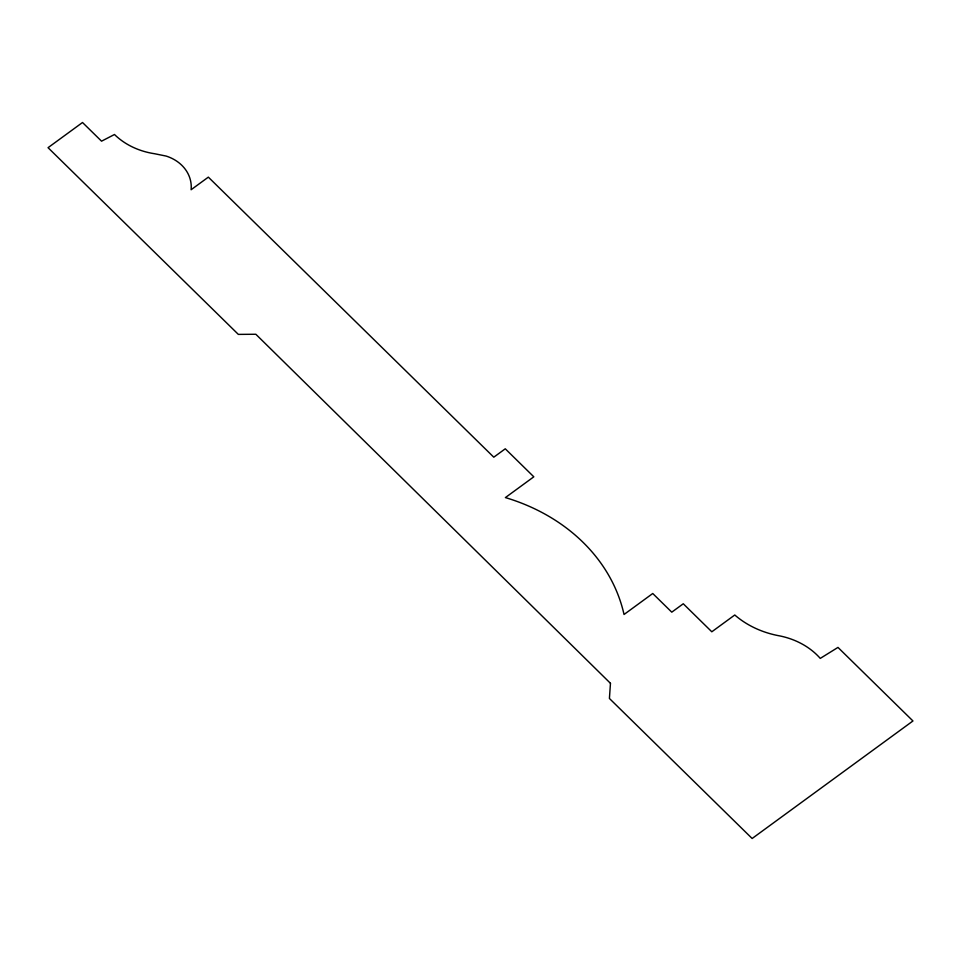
<?xml version="1.0" encoding="UTF-8"?>
<svg xmlns="http://www.w3.org/2000/svg" width="961" height="961" viewBox="0 0 961 961"><rect width="100%" height="100%" fill="white"/><g stroke="black" fill="none" stroke-linecap="round" stroke-linejoin="round"><path stroke-width="1.44" d="M610.463 683.319L609.418 698.467L752.139 838.497L912.95 720.966L837.98 647.414L820.262 658.393A75.222 63.018 -6.6 0 0 779.815 635.918A92.736 77.685 -6.6 0 1 734.781 614.992L711.813 631.785L683.271 603.772L671.775 612.169L652.747 593.502L624.037 614.487A193.173 161.82 -6.6 0 0 505.402 497.582L533.811 476.812L505.27 448.799L493.786 457.196L208.345 177.136L191.119 189.725A41.023 34.368 -6.6 0 0 166.169 156.078L154.625 153.736A72.327 60.591 -6.6 0 1 114.491 134.504L101.542 141.171L82.514 122.503L48.05 147.682L238.34 334.392L255.842 334.26L610.463 683.319"/></g></svg>
